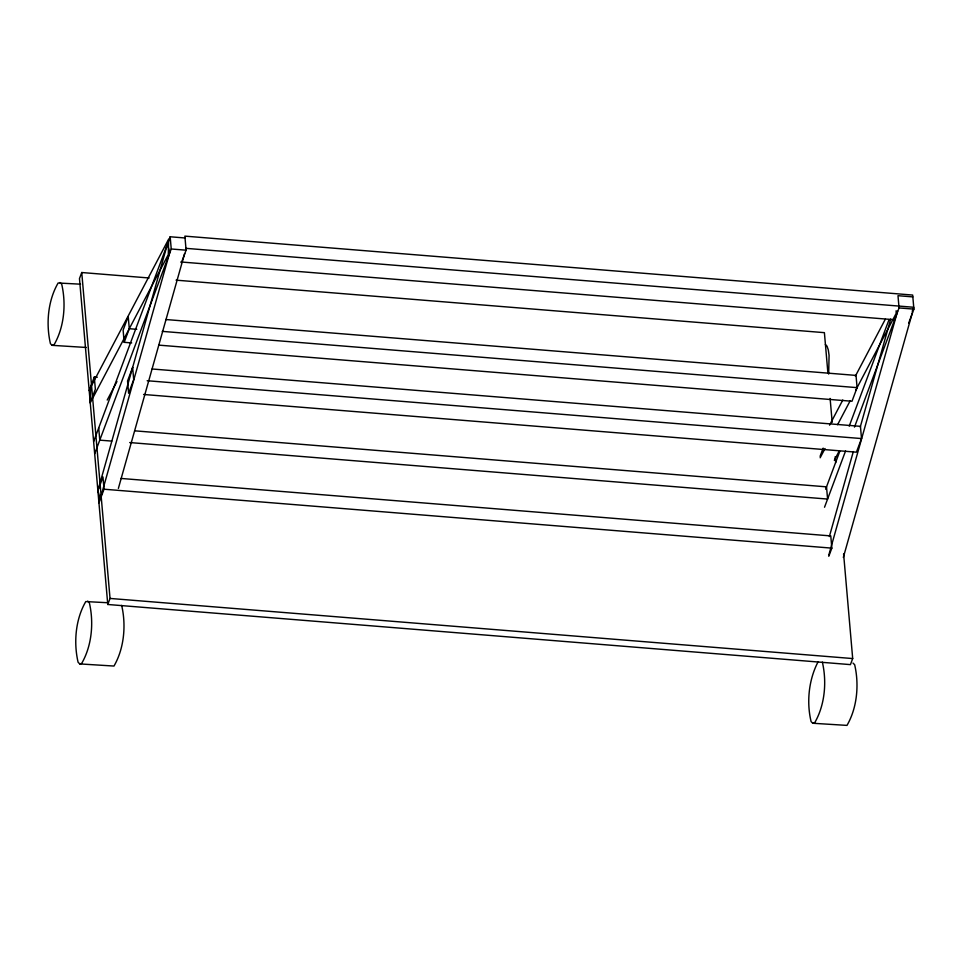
<?xml version="1.0" encoding="UTF-8"?>
<svg xmlns="http://www.w3.org/2000/svg" width="962" height="962" viewBox="0 0 962 962"><rect width="100%" height="100%" fill="white"/><g stroke="black" fill="none" stroke-linecap="round" stroke-linejoin="round"><path stroke-width="1.44" d="M90.26 402.837L90.596 387.421L168.639 239.165L168.302 254.581L90.26 402.837L95.358 389.213L94.3 376.996L97.294 377.236M896.163 310.702L896.103 313.516L855.699 390.283M828.679 374.086L829.076 355.315L828.282 349.843L827.007 346.152L825.36 344.492M97.883 490.608L167.4 244.216L169.781 252.345L100.264 498.749L97.883 490.608L102.97 476.984L104.04 489.213L98.942 502.825M118.374 488.419L184.632 253.547M829.352 536.568L853.33 451.551M860.244 427.056L890.728 318.987M828.883 554.797L897.582 311.279M843.325 557.443L912.445 312.482M149.122 277.982L81.746 272.523L79.473 278.583L107.768 604.485L850.432 664.622L852.693 658.561L843.602 553.92M89.201 390.608L94.3 376.996M124.182 342.328L129.281 328.703L128.223 316.486L123.124 330.11L124.182 342.328L131.674 342.929M93.627 441.534L170.178 236.772L185.029 237.975M94.685 453.751L171.236 248.99L170.178 236.772M181.373 262.818L186.099 250.192L184.872 236.123L912.673 295.057L913.9 309.127L908.657 323.148M107.768 604.485L110.029 598.436L81.746 272.523M820.105 456.313L823.159 448.136M165.656 319.516L856.024 375.408L857.082 387.638L851.995 401.25L158.634 345.117M825.624 489.237L839.778 451.37M849.218 426.13L889.068 319.54M824.53 507.239L845.562 450.974M854.472 427.128L899.049 307.924L897.991 295.695L912.842 296.897M152.104 368.987L860.449 426.334L861.507 438.564L856.42 452.176L143.578 394.468M912.216 311.363L913.744 307.275L185.931 248.34M828.787 556.313L831.841 548.136L830.783 535.918L120.947 478.439M107.203 400.06L116.955 381.529M829.557 425.168L842.796 400.012M855.338 376.19L885.293 319.276M820.153 457.792L825.035 448.52M837.577 424.699L850.119 400.877M834.319 460.317L839.189 451.046M818.097 661.784C808.777 679.545 806.396 702.104 811.098 721.596L812.746 723.256L846.981 725.396C857.238 707.743 859.246 684.487 854.665 664.73L853.005 663.071M80.604 284.187L58.129 282.996C47.859 300.661 45.851 323.905 50.433 343.674L52.092 345.334L86.315 347.474M52.092 345.334L54.016 344.853C64.274 327.2 66.294 303.944 61.7 284.187L60.053 282.527M108.261 602.765L85.774 601.575C75.517 619.239 73.497 642.484 78.09 662.241L79.738 663.912L113.973 666.053C124.23 648.388 126.25 625.144 121.657 605.375M79.738 663.912L81.662 663.431C91.931 645.779 93.939 622.522 89.346 602.765L87.698 601.094M812.746 723.256L814.67 722.787C824.927 705.122 826.947 681.878 822.354 662.109M171.236 248.99L186.099 250.192M899.049 307.924L913.9 309.127M180.844 261.965L893.674 319.685M176.07 280.158L824.398 332.66L827.909 373.028M129.281 328.703L136.772 329.317M162.229 331.373L857.082 387.638M147.174 380.724L861.507 438.564M134.656 430.82L826.526 486.844L827.585 499.062L129.726 442.556M111.76 441.101L99.771 440.139L98.713 427.91M104.04 489.213L831.841 548.136M110.029 598.436L852.693 658.561M830.11 398.436L832.19 422.354M835.172 456.746L835.689 462.722M132.636 367.412L127.549 381.024L128.607 393.254L133.706 379.629L132.636 367.412"/></g></svg>
